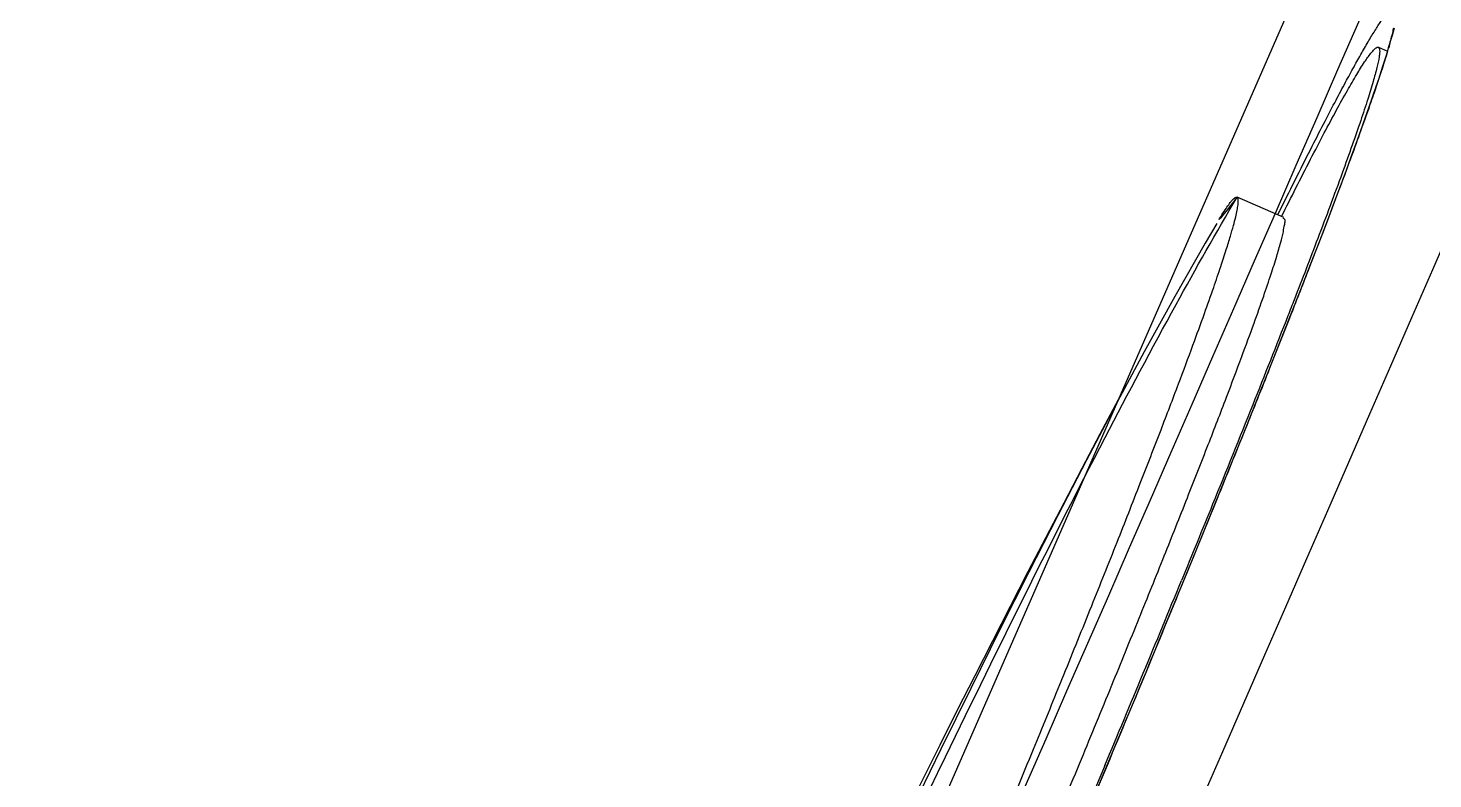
# Model space of a CAD drawing. Header units: millimetres. Extents: x 1145859089 to 1147511753, y -1047484727 to -1047247487.
# Drawn here: x 1146005168.4 to 1146005210.49, y -1047431093.01 to -1047431070.51 of the extents above; entities that cross this region are included whole.
import ezdxf
from ezdxf.xclip import XClip

# ---------------------------------------------------------------- set-up
doc = ezdxf.new("R2010")
doc.units = ezdxf.units.MM
doc.header["$LTSCALE"] = 100
doc.header["$MEASUREMENT"] = 0
doc.header["$XCLIPFRAME"] = 2
doc.layers.get('0').update_dxf_attribs({"linetype": 'CONTINUOUS'})
doc.layers.add('XREF', color=135, linetype='CONTINUOUS')
doc.layers.add('단지배치도$0$W240910', color=135, linetype='CONTINUOUS')

# ---------------------------------------------------------------- blocks, each defined once
blk = doc.blocks.new('단지배치도$0$zw$9902')
at = {"layer": '단지배치도$0$W240910', "linetype": 'ByBlock', "ltscale": 20}
for p, q in [((67020.725, -59802.693), (67086.843, -59651.522)), ((67068.446, -59701.346), (67068.436, -59701.388)), ((67068.455, -59701.308), (67068.446, -59701.346)), ((67068.463, -59701.271), (67068.455, -59701.308)), ((67068.471, -59701.238), (67068.463, -59701.271)), ((67068.477, -59701.206), (67068.471, -59701.238)), ((67068.027, -59701.782), (67068.295, -59701.899)), ((67068.324, -59701.802), (67068.286, -59701.928)), ((67068.357, -59701.684), (67068.324, -59701.802)), ((67068.372, -59701.629), (67068.357, -59701.684)), ((67068.387, -59701.576), (67068.372, -59701.629)), ((67068.4, -59701.526), (67068.387, -59701.576)), ((67068.413, -59701.477), (67068.4, -59701.526)), ((67068.425, -59701.431), (67068.413, -59701.477)), ((67068.436, -59701.388), (67068.425, -59701.431)), ((67068.201, -59702.207), (67068.153, -59702.36)), ((67068.246, -59702.063), (67068.201, -59702.207)), ((67068.286, -59701.928), (67068.246, -59702.063)), ((67068.101, -59702.521), (67068.045, -59702.692)), ((67068.153, -59702.36), (67068.101, -59702.521)), ((67067.954, -59702.965), (67067.853, -59703.261)), ((67068.045, -59702.692), (67067.954, -59702.965)), ((67067.853, -59703.261), (67067.743, -59703.58)), ((67067.743, -59703.58), (67067.623, -59703.921)), ((67067.493, -59704.285), (67067.354, -59704.672)), ((67067.623, -59703.921), (67067.493, -59704.285)), ((67067.354, -59704.672), (67067.205, -59705.079)), ((67067.205, -59705.079), (67067.047, -59705.507)), ((67067.047, -59705.507), (67066.88, -59705.955)), ((67066.88, -59705.955), (67066.704, -59706.423)), ((67065.19, -59706.885), (67063.795, -59706.275)), ((67066.704, -59706.423), (67066.519, -59706.911)), ((67065.013, -59706.807), (67065.017, -59706.799)), ((67063.183, -59707.063), (67062.839, -59707.652)), ((67066.519, -59706.911), (67066.259, -59707.59)), ((67062.839, -59707.652), (67061.925, -59709.256)), ((67066.259, -59707.59), (67065.984, -59708.304)), ((67065.984, -59708.304), (67065.693, -59709.05)), ((67061.925, -59709.256), (67061.011, -59710.912)), ((67065.693, -59709.05), (67065.388, -59709.829)), ((67065.388, -59709.829), (67065.069, -59710.639)), ((67065.069, -59710.639), (67064.735, -59711.481)), ((67061.011, -59710.912), (67060.129, -59712.55)), ((67064.735, -59711.481), (67064.387, -59712.353)), ((67060.129, -59712.55), (67059.279, -59714.161)), ((67064.387, -59712.353), (67064.025, -59713.255)), ((67064.025, -59713.255), (67063.649, -59714.186)), ((67059.279, -59714.161), (67058.422, -59715.815)), ((67063.649, -59714.186), (67063.26, -59715.146)), ((67063.26, -59715.146), (67062.859, -59716.133)), ((67058.422, -59715.815), (67057.554, -59717.516)), ((67062.859, -59716.133), (67062.445, -59717.146)), ((67062.445, -59717.146), (67062.019, -59718.183)), ((67057.554, -59717.516), (67056.691, -59719.231)), ((67062.019, -59718.183), (67061.583, -59719.243)), ((67056.691, -59719.231), (67055.813, -59720.999)), ((67061.583, -59719.243), (67061.136, -59720.325)), ((67061.136, -59720.325), (67060.679, -59721.427)), ((67055.813, -59720.999), (67054.919, -59722.821)), ((67060.679, -59721.427), (67060.094, -59722.831)), ((67054.919, -59722.821), (67054.259, -59724.18)), ((67060.094, -59722.831), (67059.496, -59724.262))]:
    blk.add_line(p, q, dxfattribs=at)
at = {"layer": '단지배치도$0$W240910'}
blk.add_arc((56404.253, -57219.78, 0), 12756.719, 322.5073299, 9.110085, dxfattribs=at)
at = {"layer": '단지배치도$0$W240910', "linetype": 'ByBlock', "ltscale": 20}
for centre, radius, start, end in [((41187.247, -48432.862), 28226.861, 336.1737041, 336.5796701), ((40755.517, -48244.035), 28703.079, 336.175398, 336.577983), ((66141.731, -59340.092), 994.87, 337.344158, 337.690036)]:
    blk.add_arc(centre, radius, start, end, dxfattribs=at)
at = {"layer": '단지배치도$0$W240910', "linetype": 'ByBlock', "ltscale": 20, "extrusion": (0, 0, -1)}
blk.add_ellipse((67489.418, -59940.659), major_axis=(-452.685, -177.193), ratio=1, start_param=0.708795, end_param=0.862005, dxfattribs=at)
at = {"layer": '단지배치도$0$W240910', "linetype": 'ByBlock', "ltscale": 20}
for points, knots in [([(67065.017, -59706.799), (67065.038, -59706.755), (67065.231, -59706.366), (67065.572, -59705.68), (67066.022, -59704.789), (67066.409, -59704.033), (67066.742, -59703.396), (67067.03, -59702.853), (67067.287, -59702.382), (67067.52, -59701.964), (67067.736, -59701.589), (67067.934, -59701.263), (67068.106, -59700.994), (67068.246, -59700.795), (67068.358, -59700.657), (67068.441, -59700.572), (67068.515, -59700.522), (67068.546, -59700.536)], [0, 0, 0, 0, 0.148021, 1.303745, 2.298237, 3.141822, 3.851049, 4.45559, 4.984101, 5.459902, 5.893388, 6.280951, 6.605326, 6.848571, 7.016796, 7.126248, 7.228192, 7.228192, 7.228192, 7.228192]), ([(67068.496, -59701.21), (67068.479, -59701.281), (67068.429, -59701.476), (67068.362, -59701.707), (67068.315, -59701.866), (67068.303, -59701.903)], [0, 0, 0, 0, 0.220338, 0.6039544, 0.7196038, 0.7196038, 0.7196038, 0.7196038]), ([(67065.128, -59706.854), (67065.413, -59706.281), (67065.835, -59705.444), (67066.387, -59704.382), (67066.755, -59703.694), (67067.079, -59703.108), (67067.357, -59702.627), (67067.589, -59702.254), (67067.756, -59702.014), (67067.868, -59701.879), (67067.93, -59701.819), (67067.981, -59701.781), (67068.015, -59701.779), (67068.027, -59701.782)], [0, 0, 0, 0, 1.920561, 2.810156, 3.591512, 4.261774, 4.818171, 5.258124, 5.579532, 5.695572, 5.782243, 5.841216, 5.87908, 5.87908, 5.87908, 5.87908]), ([(67068.027, -59701.782), (67068.038, -59701.789), (67068.06, -59701.815), (67068.066, -59701.878), (67068.064, -59701.965), (67068.041, -59702.138), (67067.978, -59702.424), (67067.861, -59702.847), (67067.698, -59703.378), (67067.487, -59704.013), (67067.231, -59704.75), (67066.807, -59705.931), (67066.23, -59707.471), (67065.746, -59708.729), (67065.51, -59709.335)], [0, 0, 0, 0, 0.037854, 0.096807, 0.18345, 0.299451, 0.620754, 1.060569, 1.616799, 2.286868, 3.068011, 3.957376, 6.049129, 8.001669, 8.001669, 8.001669, 8.001669]), ([(67068.303, -59701.903), (67068.273, -59702.003), (67068.195, -59702.253), (67068.06, -59702.668), (67067.89, -59703.172), (67067.69, -59703.747), (67067.451, -59704.417), (67067.162, -59705.207), (67066.817, -59706.135), (67066.409, -59707.211), (67065.932, -59708.448), (67065.379, -59709.863), (67064.74, -59711.478), (67064.004, -59713.315), (67063.161, -59715.4), (67062.197, -59717.759), (67061.099, -59720.424), (67059.848, -59723.43), (67058.427, -59726.819), (67056.813, -59730.637), (67054.981, -59734.936), (67052.89, -59739.802), (67050.545, -59745.212), (67048.074, -59750.863), (67045.683, -59756.283), (67043.517, -59761.15), (67041.597, -59765.431), (67039.883, -59769.222), (67038.355, -59772.578), (67036.991, -59775.548), (67035.776, -59778.174), (67034.694, -59780.492), (67033.732, -59782.535), (67032.879, -59784.33), (67032.124, -59785.902), (67031.458, -59787.275), (67030.87, -59788.471), (67030.355, -59789.507), (67029.906, -59790.396), (67029.52, -59791.149), (67029.188, -59791.784), (67028.9, -59792.325), (67028.644, -59792.795), (67028.426, -59793.185), (67028.29, -59793.421), (67028.233, -59793.518)], [0, 0, 0, 0, 0.313904, 0.785938, 1.309904, 1.908722, 2.610799, 3.446041, 4.432154, 5.579577, 6.898803, 8.409937, 10.137933, 12.10808, 14.347045, 16.883775, 19.753734, 22.995188, 26.650958, 30.776923, 35.433042, 40.668896, 46.665278, 53.123251, 59.172395, 64.435061, 69.106362, 73.246956, 76.916151, 80.169465, 83.05019, 85.596842, 87.844859, 89.823381, 91.559072, 93.077294, 94.402921, 95.55651, 96.548523, 97.389382, 98.09617, 98.698881, 99.226154, 99.701164, 100.041093, 100.041093, 100.041093, 100.041093]), ([(67054.468, -59724.272), (67054.614, -59723.966), (67056.358, -59720.347), (67058.81, -59715.393), (67061.821, -59709.724), (67063.167, -59707.335), (67063.795, -59706.275)], [0, 0, 0, 0, 1.015514, 12.053259, 16.577359, 20.274834, 20.274834, 20.274834, 20.274834]), ([(67058.485, -59720.881), (67058.525, -59720.783), (67058.844, -59719.997), (67059.418, -59718.575), (67060.182, -59716.662), (67060.874, -59714.904), (67061.488, -59713.322), (67062.014, -59711.943), (67062.448, -59710.78), (67062.798, -59709.818), (67063.076, -59709.031), (67063.293, -59708.393), (67063.46, -59707.881), (67063.587, -59707.472), (67063.681, -59707.146), (67063.749, -59706.885), (67063.794, -59706.68), (67063.823, -59706.517), (67063.833, -59706.396), (67063.831, -59706.291), (67063.795, -59706.275)], [0, 0, 0, 0, 0.317667, 2.546569, 4.601266, 6.497077, 8.212421, 9.692432, 10.924248, 11.935786, 12.763703, 13.429295, 13.958653, 14.378781, 14.712775, 14.977527, 15.186198, 15.3462, 15.462877, 15.582439, 15.582439, 15.582439, 15.582439]), ([(67063.795, -59706.275), (67063.759, -59706.259), (67063.684, -59706.328), (67063.605, -59706.415), (67063.509, -59706.545), (67063.395, -59706.714), (67063.284, -59706.893), (67063.211, -59707.015), (67063.183, -59707.064)], [0, 0, 0, 0, 0.115839, 0.228888, 0.3842, 0.586991, 0.844952, 1.014035, 1.014035, 1.014035, 1.014035]), ([(67060.043, -59720.897), (67060.316, -59720.23), (67060.843, -59718.938), (67061.596, -59717.068), (67062.287, -59715.335), (67062.908, -59713.751), (67063.452, -59712.34), (67063.909, -59711.126), (67064.28, -59710.116), (67064.574, -59709.29), (67064.8, -59708.621), (67064.973, -59708.084), (67065.092, -59707.665), (67065.183, -59707.341), (67065.204, -59707.124), (67065.255, -59706.961), (67065.195, -59706.919), (67065.178, -59706.912)], [0, 0, 0, 0, 2.164869, 4.184166, 6.04779, 7.762806, 9.286848, 10.585733, 11.652675, 12.516561, 13.214865, 13.772063, 14.20558, 14.531009, 14.759687, 14.901069, 14.956033, 14.956033, 14.956033, 14.956033]), ([(67065.51, -59709.335), (67065.445, -59709.502), (67065.033, -59710.558), (67064.221, -59712.608), (67063.156, -59715.249), (67062.441, -59717.001), (67062.129, -59717.761)], [0, 0, 0, 0, 0.537005, 3.400659, 6.614663, 9.079079, 9.079079, 9.079079, 9.079079]), ([(67047.289, -59747.294), (67047.789, -59746.151), (67048.805, -59743.819), (67050.319, -59740.323), (67051.792, -59736.894), (67053.17, -59733.66), (67054.437, -59730.66), (67055.604, -59727.875), (67056.681, -59725.283), (67057.632, -59722.974), (67058.223, -59721.527), (67058.485, -59720.881)], [0, 0, 0, 0, 3.743672, 7.631825, 11.428276, 14.93902, 18.178212, 21.197, 23.998758, 26.597082, 28.688442, 28.688442, 28.688442, 28.688442]), ([(67055.539, -59731.697), (67055.674, -59731.379), (67056.193, -59730.151), (67057.066, -59728.077), (67058.129, -59725.534), (67059.109, -59723.171), (67059.737, -59721.645), (67060.04, -59720.906), (67060.043, -59720.897)], [0, 0, 0, 0, 1.036829, 3.999041, 6.750569, 9.30493, 11.673982, 11.701224, 11.701224, 11.701224, 11.701224]), ([(67059.833, -59723.311), (67058.881, -59725.591), (67056.703, -59730.763), (67053.163, -59739.036), (67049.214, -59748.128), (67045.219, -59757.2), (67041.545, -59765.419), (67039.224, -59770.534), (67038.193, -59772.785)], [0, 0, 0, 0, 7.412838, 16.836515, 26.99373, 37.150656, 46.573573, 54.002163, 54.002163, 54.002163, 54.002163])]:
    blk.add_open_spline(points, degree=3, knots=knots, dxfattribs=at)
blk = doc.blocks.new('단지배치도')
blk.add_blockref('단지배치도$0$zw$9902', (141034.193, 142437.157))

msp = doc.modelspace()

# ---------------------------------------------------------------- block references
at = {"layer": 'XREF'}
ref = msp.add_blockref('단지배치도', (1145797106.633357, -1047513806.462535), dxfattribs=at)
XClip(ref).set_block_clipping_path([(72982.4064819524, 34919.7593965298), (360382.4067475507, 255319.7593436697)])

doc.saveas('drawing.dxf')
